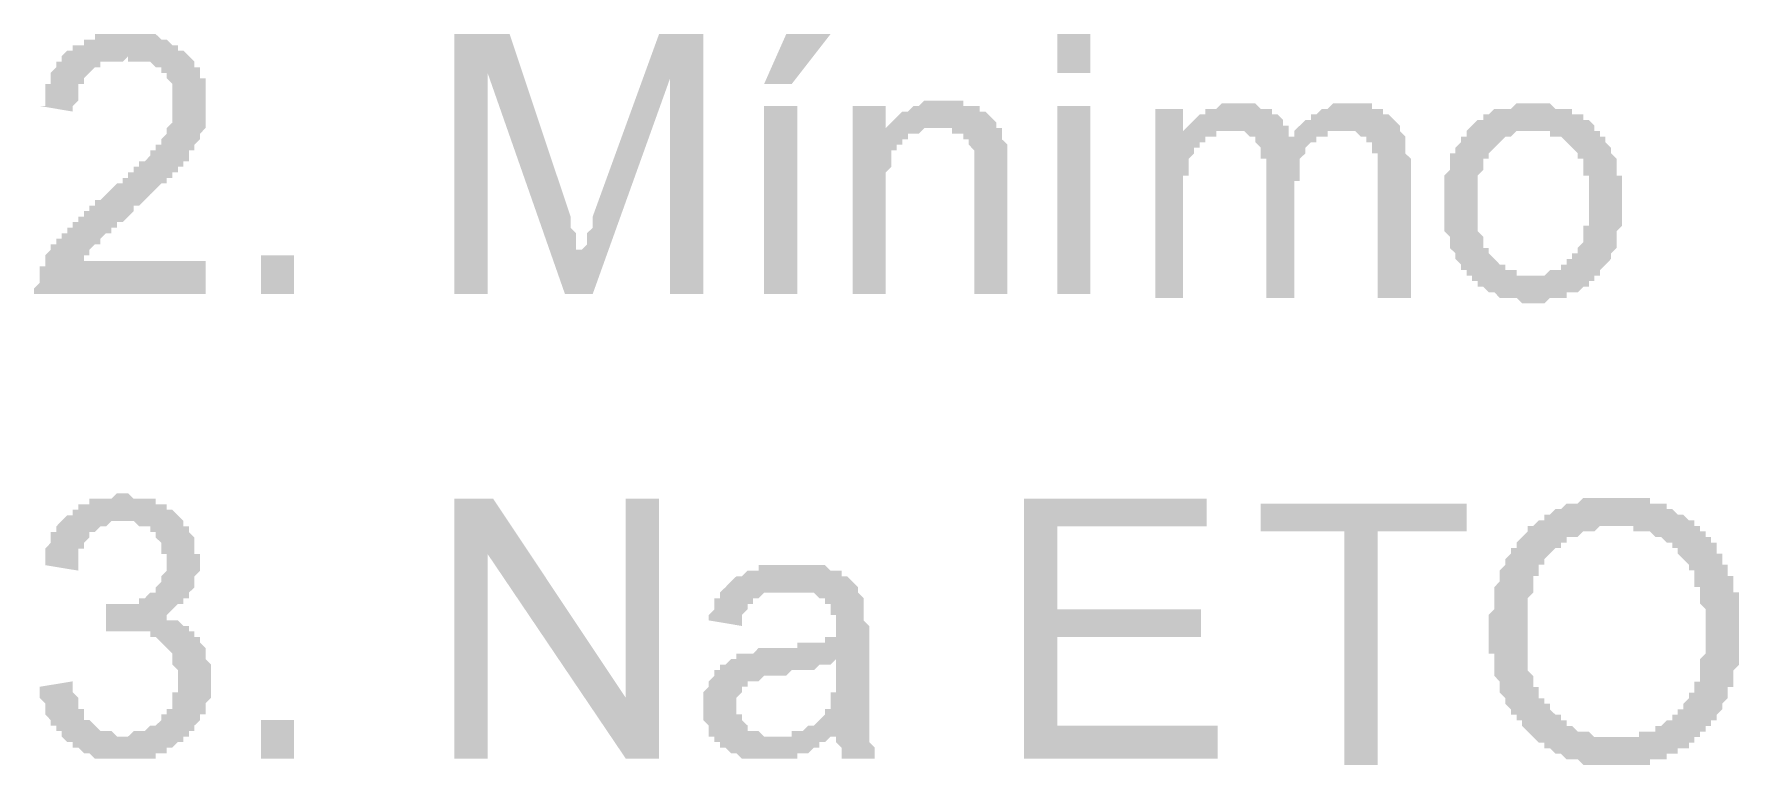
# Model space of a CAD drawing. Header units: millimetres. Extents: x 3949 to 6037, y -1956 to 1273.
# Drawn here: x 4806.66 to 4821.63, y -1666.15 to -1659.73 of the extents above; entities that cross this region are included whole.
import ezdxf

# ---------------------------------------------------------------- set-up
doc = ezdxf.new("R2010")
doc.units = ezdxf.units.MM
doc.layers.add('PADRÃO DE ENTRADA', color=7, linetype='Continuous', lineweight=0)

msp = doc.modelspace()

# ---------------------------------------------------------------- hatches: boundary and pattern name
at = {"layer": 'PADRÃO DE ENTRADA', "transparency": 33554559}
for points in [[(4808.165, -1661.724), (4808.165, -1662.016), (4806.659, -1662.016), (4806.659, -1661.967), (4806.659, -1661.967), (4806.708, -1661.918), (4806.708, -1661.87), (4806.708, -1661.87), (4806.708, -1661.821), (4806.708, -1661.821), (4806.708, -1661.773), (4806.757, -1661.773), (4806.757, -1661.724), (4806.757, -1661.724), (4806.757, -1661.676), (4806.805, -1661.627), (4806.805, -1661.627), (4806.805, -1661.578), (4806.854, -1661.578), (4806.854, -1661.53), (4806.902, -1661.53), (4806.902, -1661.53), (4806.902, -1661.481), (4806.951, -1661.481), (4806.951, -1661.433), (4806.951, -1661.433), (4806.999, -1661.433), (4806.999, -1661.384), (4807.048, -1661.384), (4807.048, -1661.336), (4807.097, -1661.336), (4807.097, -1661.287), (4807.145, -1661.287), (4807.145, -1661.238), (4807.194, -1661.238), (4807.194, -1661.19), (4807.242, -1661.19), (4807.242, -1661.19), (4807.291, -1661.141), (4807.339, -1661.093), (4807.339, -1661.093), (4807.388, -1661.044), (4807.437, -1661.044), (4807.437, -1660.996), (4807.485, -1660.996), (4807.485, -1660.947), (4807.534, -1660.947), (4807.534, -1660.898), (4807.582, -1660.898), (4807.582, -1660.85), (4807.631, -1660.85), (4807.631, -1660.85), (4807.679, -1660.801), (4807.679, -1660.801), (4807.679, -1660.753), (4807.728, -1660.753), (4807.728, -1660.753), (4807.728, -1660.704), (4807.777, -1660.704), (4807.777, -1660.704), (4807.777, -1660.656), (4807.825, -1660.607), (4807.825, -1660.607), (4807.825, -1660.558), (4807.874, -1660.51), (4807.874, -1660.51), (4807.874, -1660.461), (4807.874, -1660.461), (4807.874, -1660.413), (4807.874, -1660.413), (4807.874, -1660.364), (4807.874, -1660.364), (4807.874, -1660.316), (4807.874, -1660.267), (4807.874, -1660.267), (4807.874, -1660.218), (4807.874, -1660.17), (4807.874, -1660.17), (4807.825, -1660.121), (4807.825, -1660.121), (4807.825, -1660.073), (4807.777, -1660.073), (4807.777, -1660.073), (4807.777, -1660.024), (4807.728, -1660.024), (4807.728, -1660.024), (4807.679, -1659.976), (4807.631, -1659.976), (4807.631, -1659.976), (4807.582, -1659.976), (4807.582, -1659.976), (4807.534, -1659.976), (4807.485, -1659.976), (4807.485, -1659.927), (4807.437, -1659.976), (4807.388, -1659.976), (4807.388, -1659.976), (4807.339, -1659.976), (4807.291, -1659.976), (4807.291, -1659.976), (4807.242, -1659.976), (4807.242, -1660.024), (4807.194, -1660.024), (4807.194, -1660.024), (4807.145, -1660.073), (4807.145, -1660.073), (4807.145, -1660.073), (4807.097, -1660.121), (4807.097, -1660.121), (4807.097, -1660.17), (4807.048, -1660.17), (4807.048, -1660.218), (4807.048, -1660.267), (4807.048, -1660.267), (4807.048, -1660.316), (4806.999, -1660.364), (4806.999, -1660.364), (4806.999, -1660.413), (4806.708, -1660.364), (4806.757, -1660.364), (4806.757, -1660.316), (4806.757, -1660.267), (4806.757, -1660.218), (4806.757, -1660.218), (4806.757, -1660.17), (4806.805, -1660.17), (4806.805, -1660.121), (4806.805, -1660.073), (4806.805, -1660.073), (4806.854, -1660.024), (4806.854, -1660.024), (4806.854, -1659.976), (4806.902, -1659.976), (4806.902, -1659.927), (4806.902, -1659.927), (4806.951, -1659.878), (4806.951, -1659.878), (4806.999, -1659.878), (4806.999, -1659.83), (4806.999, -1659.83), (4807.048, -1659.83), (4807.097, -1659.83), (4807.097, -1659.781), (4807.145, -1659.781), (4807.145, -1659.781), (4807.194, -1659.781), (4807.194, -1659.733), (4807.242, -1659.733), (4807.291, -1659.733), (4807.291, -1659.733), (4807.339, -1659.733), (4807.388, -1659.733), (4807.388, -1659.733), (4807.437, -1659.733), (4807.485, -1659.733), (4807.485, -1659.733), (4807.534, -1659.733), (4807.582, -1659.733), (4807.631, -1659.733), (4807.631, -1659.733), (4807.679, -1659.733), (4807.728, -1659.733), (4807.728, -1659.733), (4807.777, -1659.781), (4807.777, -1659.781), (4807.825, -1659.781), (4807.825, -1659.781), (4807.874, -1659.83), (4807.874, -1659.83), (4807.922, -1659.83), (4807.922, -1659.878), (4807.971, -1659.878), (4807.971, -1659.878), (4807.971, -1659.878), (4808.019, -1659.927), (4808.019, -1659.927), (4808.068, -1659.976), (4808.068, -1659.976), (4808.068, -1660.024), (4808.117, -1660.024), (4808.117, -1660.073), (4808.117, -1660.121), (4808.165, -1660.121), (4808.165, -1660.17), (4808.165, -1660.17), (4808.165, -1660.218), (4808.165, -1660.267), (4808.165, -1660.267), (4808.165, -1660.316), (4808.165, -1660.364), (4808.165, -1660.364), (4808.165, -1660.364), (4808.165, -1660.413), (4808.165, -1660.461), (4808.165, -1660.461), (4808.165, -1660.51), (4808.165, -1660.558), (4808.165, -1660.558), (4808.117, -1660.607), (4808.117, -1660.607), (4808.117, -1660.656), (4808.117, -1660.656), (4808.068, -1660.704), (4808.068, -1660.704), (4808.068, -1660.753), (4808.019, -1660.753), (4808.019, -1660.801), (4808.019, -1660.85), (4807.971, -1660.85), (4807.971, -1660.898), (4807.922, -1660.898), (4807.922, -1660.898), (4807.922, -1660.947), (4807.874, -1660.947), (4807.874, -1660.947), (4807.874, -1660.996), (4807.825, -1660.996), (4807.825, -1661.044), (4807.777, -1661.044), (4807.777, -1661.044), (4807.728, -1661.093), (4807.728, -1661.093), (4807.679, -1661.141), (4807.679, -1661.141), (4807.631, -1661.19), (4807.631, -1661.19), (4807.582, -1661.238), (4807.534, -1661.238), (4807.534, -1661.287), (4807.534, -1661.287), (4807.485, -1661.336), (4807.437, -1661.384), (4807.388, -1661.384), (4807.388, -1661.433), (4807.339, -1661.433), (4807.339, -1661.481), (4807.291, -1661.481), (4807.291, -1661.481), (4807.242, -1661.53), (4807.242, -1661.53), (4807.242, -1661.578), (4807.194, -1661.578), (4807.194, -1661.578), (4807.194, -1661.578), (4807.145, -1661.627), (4807.145, -1661.627), (4807.145, -1661.676), (4807.097, -1661.676), (4807.097, -1661.724), (4807.048, -1661.724), (4807.048, -1661.724)], [(4810.351, -1662.016), (4810.351, -1659.733), (4810.836, -1659.733), (4811.371, -1661.336), (4811.371, -1661.384), (4811.371, -1661.433), (4811.371, -1661.433), (4811.419, -1661.481), (4811.419, -1661.53), (4811.419, -1661.53), (4811.419, -1661.578), (4811.419, -1661.627), (4811.468, -1661.627), (4811.468, -1661.676), (4811.468, -1661.676), (4811.468, -1661.676), (4811.468, -1661.676), (4811.468, -1661.627), (4811.468, -1661.627), (4811.516, -1661.578), (4811.516, -1661.578), (4811.516, -1661.53), (4811.516, -1661.481), (4811.516, -1661.481), (4811.565, -1661.433), (4811.565, -1661.384), (4811.565, -1661.336), (4811.565, -1661.336), (4811.565, -1661.336), (4812.148, -1659.733), (4812.536, -1659.733), (4812.536, -1662.016), (4812.245, -1662.016), (4812.245, -1660.121), (4811.565, -1662.016), (4811.322, -1662.016), (4810.642, -1660.073), (4810.642, -1662.016)], [(4813.848, -1662.016), (4813.848, -1660.364), (4814.139, -1660.364), (4814.139, -1660.607), (4814.139, -1660.558), (4814.139, -1660.558), (4814.188, -1660.51), (4814.188, -1660.51), (4814.236, -1660.461), (4814.236, -1660.461), (4814.285, -1660.413), (4814.285, -1660.413), (4814.334, -1660.413), (4814.334, -1660.413), (4814.382, -1660.364), (4814.382, -1660.364), (4814.431, -1660.364), (4814.431, -1660.364), (4814.479, -1660.316), (4814.528, -1660.316), (4814.528, -1660.316), (4814.576, -1660.316), (4814.625, -1660.316), (4814.625, -1660.316), (4814.625, -1660.316), (4814.674, -1660.316), (4814.722, -1660.316), (4814.771, -1660.316), (4814.771, -1660.316), (4814.819, -1660.316), (4814.819, -1660.364), (4814.868, -1660.364), (4814.916, -1660.364), (4814.916, -1660.364), (4814.965, -1660.364), (4814.965, -1660.413), (4815.014, -1660.413), (4815.062, -1660.461), (4815.062, -1660.461), (4815.062, -1660.461), (4815.111, -1660.51), (4815.111, -1660.51), (4815.111, -1660.558), (4815.159, -1660.558), (4815.159, -1660.607), (4815.159, -1660.607), (4815.159, -1660.656), (4815.208, -1660.704), (4815.208, -1660.704), (4815.208, -1660.704), (4815.208, -1660.753), (4815.208, -1660.753), (4815.208, -1660.801), (4815.208, -1660.801), (4815.208, -1660.85), (4815.208, -1660.898), (4815.208, -1660.947), (4815.208, -1660.947), (4815.208, -1660.996), (4815.208, -1662.016), (4814.916, -1662.016), (4814.916, -1660.996), (4814.916, -1660.947), (4814.916, -1660.947), (4814.916, -1660.898), (4814.916, -1660.85), (4814.916, -1660.85), (4814.916, -1660.801), (4814.916, -1660.753), (4814.916, -1660.753), (4814.916, -1660.753), (4814.868, -1660.704), (4814.868, -1660.704), (4814.868, -1660.656), (4814.819, -1660.656), (4814.819, -1660.607), (4814.771, -1660.607), (4814.771, -1660.607), (4814.722, -1660.607), (4814.722, -1660.558), (4814.674, -1660.558), (4814.625, -1660.558), (4814.625, -1660.558), (4814.576, -1660.558), (4814.576, -1660.558), (4814.528, -1660.558), (4814.479, -1660.558), (4814.479, -1660.558), (4814.431, -1660.607), (4814.382, -1660.607), (4814.382, -1660.607), (4814.334, -1660.607), (4814.334, -1660.656), (4814.285, -1660.656), (4814.285, -1660.656), (4814.285, -1660.704), (4814.236, -1660.704), (4814.236, -1660.753), (4814.236, -1660.753), (4814.188, -1660.753), (4814.188, -1660.801), (4814.188, -1660.85), (4814.188, -1660.85), (4814.188, -1660.898), (4814.188, -1660.898), (4814.139, -1660.947), (4814.139, -1660.996), (4814.139, -1661.044), (4814.139, -1661.044), (4814.139, -1661.093), (4814.139, -1662.016)], [(4816.506, -1662.049), (4816.506, -1660.389), (4816.75, -1660.389), (4816.75, -1660.633), (4816.75, -1660.584), (4816.75, -1660.584), (4816.798, -1660.536), (4816.798, -1660.536), (4816.847, -1660.487), (4816.847, -1660.487), (4816.896, -1660.438), (4816.896, -1660.438), (4816.945, -1660.438), (4816.945, -1660.438), (4816.945, -1660.389), (4816.994, -1660.389), (4817.043, -1660.389), (4817.043, -1660.389), (4817.091, -1660.34), (4817.091, -1660.34), (4817.14, -1660.34), (4817.189, -1660.34), (4817.189, -1660.34), (4817.238, -1660.34), (4817.287, -1660.34), (4817.287, -1660.34), (4817.336, -1660.34), (4817.384, -1660.34), (4817.384, -1660.34), (4817.433, -1660.389), (4817.482, -1660.389), (4817.482, -1660.389), (4817.531, -1660.389), (4817.531, -1660.438), (4817.531, -1660.438), (4817.58, -1660.438), (4817.58, -1660.438), (4817.628, -1660.487), (4817.628, -1660.487), (4817.628, -1660.536), (4817.677, -1660.536), (4817.677, -1660.584), (4817.677, -1660.633), (4817.726, -1660.633), (4817.726, -1660.584), (4817.726, -1660.584), (4817.775, -1660.536), (4817.775, -1660.536), (4817.824, -1660.487), (4817.824, -1660.487), (4817.873, -1660.487), (4817.873, -1660.438), (4817.921, -1660.438), (4817.921, -1660.438), (4817.97, -1660.389), (4817.97, -1660.389), (4818.019, -1660.389), (4818.019, -1660.389), (4818.068, -1660.34), (4818.117, -1660.34), (4818.117, -1660.34), (4818.165, -1660.34), (4818.165, -1660.34), (4818.214, -1660.34), (4818.263, -1660.34), (4818.312, -1660.34), (4818.312, -1660.34), (4818.361, -1660.34), (4818.41, -1660.34), (4818.41, -1660.389), (4818.458, -1660.389), (4818.458, -1660.389), (4818.507, -1660.389), (4818.507, -1660.438), (4818.556, -1660.438), (4818.556, -1660.438), (4818.605, -1660.487), (4818.605, -1660.487), (4818.605, -1660.487), (4818.654, -1660.536), (4818.654, -1660.536), (4818.654, -1660.584), (4818.654, -1660.584), (4818.702, -1660.633), (4818.702, -1660.633), (4818.702, -1660.682), (4818.702, -1660.731), (4818.702, -1660.731), (4818.702, -1660.78), (4818.751, -1660.828), (4818.751, -1660.828), (4818.751, -1660.877), (4818.751, -1660.926), (4818.751, -1662.049), (4818.458, -1662.049), (4818.458, -1660.975), (4818.458, -1660.975), (4818.458, -1660.926), (4818.458, -1660.877), (4818.458, -1660.828), (4818.458, -1660.828), (4818.458, -1660.78), (4818.41, -1660.78), (4818.41, -1660.731), (4818.41, -1660.731), (4818.41, -1660.682), (4818.361, -1660.682), (4818.361, -1660.633), (4818.312, -1660.633), (4818.312, -1660.633), (4818.312, -1660.633), (4818.263, -1660.584), (4818.263, -1660.584), (4818.214, -1660.584), (4818.165, -1660.584), (4818.165, -1660.584), (4818.117, -1660.584), (4818.068, -1660.584), (4818.068, -1660.584), (4818.019, -1660.584), (4818.019, -1660.633), (4817.97, -1660.633), (4817.921, -1660.633), (4817.921, -1660.682), (4817.873, -1660.682), (4817.873, -1660.682), (4817.873, -1660.682), (4817.824, -1660.731), (4817.824, -1660.731), (4817.824, -1660.78), (4817.824, -1660.78), (4817.775, -1660.828), (4817.775, -1660.828), (4817.775, -1660.877), (4817.775, -1660.926), (4817.775, -1660.926), (4817.775, -1660.975), (4817.775, -1661.024), (4817.726, -1661.024), (4817.726, -1661.073), (4817.726, -1662.049), (4817.482, -1662.049), (4817.482, -1660.975), (4817.482, -1660.926), (4817.482, -1660.877), (4817.482, -1660.828), (4817.433, -1660.828), (4817.433, -1660.78), (4817.433, -1660.78), (4817.433, -1660.731), (4817.433, -1660.731), (4817.384, -1660.682), (4817.384, -1660.682), (4817.384, -1660.682), (4817.384, -1660.633), (4817.336, -1660.633), (4817.336, -1660.633), (4817.287, -1660.584), (4817.238, -1660.584), (4817.238, -1660.584), (4817.189, -1660.584), (4817.189, -1660.584), (4817.14, -1660.584), (4817.091, -1660.584), (4817.091, -1660.584), (4817.043, -1660.584), (4817.043, -1660.633), (4816.994, -1660.633), (4816.945, -1660.633), (4816.945, -1660.633), (4816.945, -1660.682), (4816.896, -1660.682), (4816.896, -1660.731), (4816.847, -1660.731), (4816.847, -1660.78), (4816.847, -1660.78), (4816.798, -1660.828), (4816.798, -1660.828), (4816.798, -1660.877), (4816.798, -1660.877), (4816.798, -1660.926), (4816.798, -1660.926), (4816.798, -1660.975), (4816.75, -1660.975), (4816.75, -1661.024), (4816.75, -1661.073), (4816.75, -1661.121), (4816.75, -1661.121), (4816.75, -1661.17), (4816.75, -1661.17), (4816.75, -1662.049)], [(4806.708, -1665.464), (4806.999, -1665.416), (4806.999, -1665.464), (4806.999, -1665.513), (4807.048, -1665.561), (4807.048, -1665.561), (4807.048, -1665.61), (4807.048, -1665.658), (4807.097, -1665.658), (4807.097, -1665.707), (4807.097, -1665.707), (4807.097, -1665.756), (4807.145, -1665.756), (4807.145, -1665.756), (4807.145, -1665.756), (4807.194, -1665.804), (4807.194, -1665.804), (4807.242, -1665.853), (4807.242, -1665.853), (4807.291, -1665.853), (4807.339, -1665.853), (4807.339, -1665.853), (4807.388, -1665.901), (4807.437, -1665.901), (4807.437, -1665.901), (4807.485, -1665.901), (4807.485, -1665.901), (4807.534, -1665.853), (4807.582, -1665.853), (4807.582, -1665.853), (4807.631, -1665.853), (4807.631, -1665.853), (4807.679, -1665.804), (4807.728, -1665.804), (4807.728, -1665.804), (4807.777, -1665.756), (4807.777, -1665.756), (4807.777, -1665.707), (4807.825, -1665.707), (4807.825, -1665.658), (4807.874, -1665.658), (4807.874, -1665.61), (4807.874, -1665.61), (4807.874, -1665.561), (4807.874, -1665.513), (4807.922, -1665.513), (4807.922, -1665.464), (4807.922, -1665.464), (4807.922, -1665.416), (4807.922, -1665.416), (4807.922, -1665.367), (4807.922, -1665.318), (4807.922, -1665.318), (4807.874, -1665.27), (4807.874, -1665.27), (4807.874, -1665.221), (4807.874, -1665.173), (4807.874, -1665.173), (4807.825, -1665.124), (4807.825, -1665.124), (4807.777, -1665.076), (4807.777, -1665.076), (4807.777, -1665.076), (4807.728, -1665.027), (4807.728, -1665.027), (4807.679, -1665.027), (4807.679, -1664.978), (4807.631, -1664.978), (4807.582, -1664.978), (4807.582, -1664.978), (4807.534, -1664.978), (4807.534, -1664.978), (4807.485, -1664.978), (4807.485, -1664.978), (4807.437, -1664.978), (4807.388, -1664.978), (4807.388, -1664.978), (4807.339, -1664.978), (4807.339, -1664.978), (4807.291, -1664.978), (4807.291, -1664.978), (4807.291, -1664.736), (4807.339, -1664.736), (4807.339, -1664.736), (4807.388, -1664.736), (4807.388, -1664.736), (4807.437, -1664.736), (4807.485, -1664.736), (4807.485, -1664.736), (4807.534, -1664.736), (4807.582, -1664.736), (4807.582, -1664.687), (4807.631, -1664.687), (4807.631, -1664.687), (4807.679, -1664.638), (4807.679, -1664.638), (4807.728, -1664.638), (4807.728, -1664.59), (4807.728, -1664.59), (4807.777, -1664.541), (4807.777, -1664.541), (4807.777, -1664.493), (4807.777, -1664.493), (4807.825, -1664.444), (4807.825, -1664.396), (4807.825, -1664.347), (4807.825, -1664.347), (4807.825, -1664.298), (4807.777, -1664.298), (4807.777, -1664.25), (4807.777, -1664.201), (4807.777, -1664.201), (4807.728, -1664.153), (4807.728, -1664.153), (4807.728, -1664.104), (4807.728, -1664.104), (4807.679, -1664.104), (4807.679, -1664.056), (4807.631, -1664.056), (4807.631, -1664.056), (4807.582, -1664.056), (4807.534, -1664.007), (4807.534, -1664.007), (4807.485, -1664.007), (4807.437, -1664.007), (4807.437, -1664.007), (4807.388, -1664.007), (4807.388, -1664.007), (4807.339, -1664.007), (4807.291, -1664.056), (4807.291, -1664.056), (4807.242, -1664.056), (4807.242, -1664.056), (4807.194, -1664.104), (4807.194, -1664.104), (4807.145, -1664.104), (4807.145, -1664.153), (4807.145, -1664.153), (4807.097, -1664.201), (4807.097, -1664.201), (4807.097, -1664.25), (4807.048, -1664.25), (4807.048, -1664.298), (4807.048, -1664.298), (4807.048, -1664.347), (4807.048, -1664.396), (4807.048, -1664.444), (4806.757, -1664.396), (4806.757, -1664.347), (4806.757, -1664.298), (4806.757, -1664.298), (4806.757, -1664.25), (4806.805, -1664.201), (4806.805, -1664.201), (4806.805, -1664.153), (4806.805, -1664.104), (4806.854, -1664.104), (4806.854, -1664.056), (4806.854, -1664.056), (4806.902, -1664.007), (4806.902, -1664.007), (4806.951, -1663.958), (4806.951, -1663.958), (4806.951, -1663.958), (4806.999, -1663.958), (4806.999, -1663.91), (4807.048, -1663.91), (4807.048, -1663.861), (4807.097, -1663.861), (4807.097, -1663.861), (4807.145, -1663.861), (4807.145, -1663.813), (4807.194, -1663.813), (4807.194, -1663.813), (4807.242, -1663.813), (4807.291, -1663.813), (4807.291, -1663.813), (4807.339, -1663.813), (4807.388, -1663.764), (4807.388, -1663.764), (4807.437, -1663.764), (4807.485, -1663.764), (4807.485, -1663.764), (4807.534, -1663.813), (4807.582, -1663.813), (4807.582, -1663.813), (4807.631, -1663.813), (4807.631, -1663.813), (4807.679, -1663.813), (4807.728, -1663.813), (4807.728, -1663.861), (4807.777, -1663.861), (4807.777, -1663.861), (4807.825, -1663.861), (4807.825, -1663.91), (4807.874, -1663.91), (4807.874, -1663.91), (4807.922, -1663.958), (4807.922, -1663.958), (4807.971, -1664.007), (4807.971, -1664.007), (4807.971, -1664.056), (4808.019, -1664.056), (4808.019, -1664.104), (4808.019, -1664.104), (4808.068, -1664.153), (4808.068, -1664.153), (4808.068, -1664.201), (4808.068, -1664.25), (4808.068, -1664.25), (4808.068, -1664.298), (4808.117, -1664.298), (4808.117, -1664.347), (4808.117, -1664.396), (4808.117, -1664.396), (4808.117, -1664.444), (4808.068, -1664.493), (4808.068, -1664.493), (4808.068, -1664.541), (4808.068, -1664.541), (4808.068, -1664.59), (4808.019, -1664.638), (4808.019, -1664.638), (4808.019, -1664.638), (4808.019, -1664.687), (4807.971, -1664.687), (4807.971, -1664.736), (4807.922, -1664.736), (4807.922, -1664.736), (4807.874, -1664.784), (4807.874, -1664.784), (4807.825, -1664.833), (4807.825, -1664.833), (4807.777, -1664.833), (4807.825, -1664.833), (4807.825, -1664.881), (4807.874, -1664.881), (4807.922, -1664.881), (4807.922, -1664.881), (4807.971, -1664.93), (4807.971, -1664.93), (4808.019, -1664.93), (4808.019, -1664.978), (4808.068, -1664.978), (4808.068, -1665.027), (4808.117, -1665.027), (4808.117, -1665.027), (4808.117, -1665.076), (4808.117, -1665.076), (4808.165, -1665.124), (4808.165, -1665.124), (4808.165, -1665.173), (4808.165, -1665.173), (4808.165, -1665.221), (4808.214, -1665.27), (4808.214, -1665.27), (4808.214, -1665.318), (4808.214, -1665.367), (4808.214, -1665.367), (4808.214, -1665.416), (4808.214, -1665.416), (4808.214, -1665.464), (4808.214, -1665.513), (4808.214, -1665.513), (4808.214, -1665.561), (4808.165, -1665.61), (4808.165, -1665.61), (4808.165, -1665.658), (4808.165, -1665.658), (4808.165, -1665.707), (4808.117, -1665.707), (4808.117, -1665.756), (4808.117, -1665.756), (4808.068, -1665.804), (4808.068, -1665.853), (4808.019, -1665.853), (4808.019, -1665.853), (4808.019, -1665.901), (4807.971, -1665.901), (4807.971, -1665.95), (4807.922, -1665.95), (4807.922, -1665.95), (4807.874, -1665.998), (4807.874, -1665.998), (4807.825, -1665.998), (4807.825, -1666.047), (4807.777, -1666.047), (4807.777, -1666.047), (4807.728, -1666.047), (4807.728, -1666.095), (4807.679, -1666.095), (4807.631, -1666.095), (4807.631, -1666.095), (4807.582, -1666.095), (4807.534, -1666.095), (4807.534, -1666.095), (4807.485, -1666.095), (4807.437, -1666.095), (4807.437, -1666.095), (4807.388, -1666.095), (4807.388, -1666.095), (4807.339, -1666.095), (4807.291, -1666.095), (4807.291, -1666.095), (4807.242, -1666.095), (4807.194, -1666.095), (4807.194, -1666.095), (4807.145, -1666.047), (4807.145, -1666.047), (4807.097, -1666.047), (4807.097, -1666.047), (4807.048, -1665.998), (4807.048, -1665.998), (4806.999, -1665.998), (4806.999, -1665.95), (4806.951, -1665.95), (4806.951, -1665.95), (4806.902, -1665.901), (4806.902, -1665.901), (4806.902, -1665.853), (4806.854, -1665.853), (4806.854, -1665.804), (4806.805, -1665.804), (4806.805, -1665.756), (4806.805, -1665.756), (4806.757, -1665.707), (4806.757, -1665.707), (4806.757, -1665.658), (4806.757, -1665.61), (4806.757, -1665.61), (4806.708, -1665.561), (4806.708, -1665.513), (4806.708, -1665.513), (4806.708, -1665.464)], [(4810.351, -1666.095), (4810.351, -1663.813), (4810.691, -1663.813), (4811.856, -1665.561), (4811.856, -1663.813), (4812.148, -1663.813), (4812.148, -1666.095), (4811.856, -1666.095), (4810.642, -1664.298), (4810.642, -1666.095)], [(4815.354, -1666.095), (4815.354, -1663.813), (4816.956, -1663.813), (4816.956, -1664.056), (4815.645, -1664.056), (4815.645, -1664.784), (4816.908, -1664.784), (4816.908, -1665.027), (4815.645, -1665.027), (4815.645, -1665.804), (4817.054, -1665.804), (4817.054, -1666.095)], [(4818.165, -1666.15), (4818.165, -1664.099), (4817.433, -1664.099), (4817.433, -1663.855), (4819.24, -1663.855), (4819.24, -1664.099), (4818.458, -1664.099), (4818.458, -1666.15)]]:
    msp.add_hatch(color=7, dxfattribs=at).paths.add_polyline_path(points)
h = msp.add_hatch(color=7, dxfattribs=at)
h.paths.add_polyline_path([(4819.044, -1661.219), (4819.044, -1661.17), (4819.044, -1661.121), (4819.044, -1661.121), (4819.044, -1661.073), (4819.044, -1661.024), (4819.044, -1660.975), (4819.044, -1660.975), (4819.093, -1660.926), (4819.093, -1660.926), (4819.093, -1660.877), (4819.093, -1660.828), (4819.093, -1660.828), (4819.093, -1660.78), (4819.142, -1660.78), (4819.142, -1660.731), (4819.142, -1660.731), (4819.191, -1660.682), (4819.191, -1660.682), (4819.191, -1660.633), (4819.24, -1660.633), (4819.24, -1660.584), (4819.24, -1660.584), (4819.288, -1660.536), (4819.288, -1660.536), (4819.288, -1660.536), (4819.337, -1660.487), (4819.337, -1660.487), (4819.386, -1660.487), (4819.386, -1660.438), (4819.435, -1660.438), (4819.435, -1660.438), (4819.484, -1660.389), (4819.532, -1660.389), (4819.532, -1660.389), (4819.581, -1660.389), (4819.581, -1660.389), (4819.63, -1660.389), (4819.679, -1660.34), (4819.679, -1660.34), (4819.728, -1660.34), (4819.777, -1660.34), (4819.777, -1660.34), (4819.825, -1660.34), (4819.825, -1660.34), (4819.874, -1660.34), (4819.874, -1660.34), (4819.923, -1660.34), (4819.972, -1660.34), (4819.972, -1660.34), (4820.021, -1660.389), (4820.069, -1660.389), (4820.069, -1660.389), (4820.118, -1660.389), (4820.118, -1660.389), (4820.167, -1660.389), (4820.167, -1660.438), (4820.216, -1660.438), (4820.265, -1660.438), (4820.265, -1660.487), (4820.314, -1660.487), (4820.314, -1660.487), (4820.362, -1660.536), (4820.362, -1660.536), (4820.362, -1660.584), (4820.411, -1660.584), (4820.411, -1660.633), (4820.46, -1660.633), (4820.46, -1660.633), (4820.46, -1660.682), (4820.509, -1660.731), (4820.509, -1660.731), (4820.509, -1660.78), (4820.509, -1660.78), (4820.558, -1660.828), (4820.558, -1660.828), (4820.558, -1660.877), (4820.558, -1660.877), (4820.558, -1660.926), (4820.558, -1660.975), (4820.606, -1660.975), (4820.606, -1661.024), (4820.606, -1661.073), (4820.606, -1661.121), (4820.606, -1661.121), (4820.606, -1661.17), (4820.606, -1661.17), (4820.606, -1661.219), (4820.606, -1661.268), (4820.606, -1661.317), (4820.606, -1661.317), (4820.606, -1661.365), (4820.606, -1661.414), (4820.558, -1661.463), (4820.558, -1661.463), (4820.558, -1661.512), (4820.558, -1661.512), (4820.558, -1661.561), (4820.558, -1661.61), (4820.558, -1661.61), (4820.509, -1661.658), (4820.509, -1661.658), (4820.509, -1661.707), (4820.509, -1661.707), (4820.509, -1661.707), (4820.46, -1661.756), (4820.46, -1661.756), (4820.411, -1661.805), (4820.411, -1661.805), (4820.411, -1661.854), (4820.362, -1661.854), (4820.362, -1661.902), (4820.314, -1661.902), (4820.314, -1661.951), (4820.265, -1661.951), (4820.265, -1661.951), (4820.216, -1662), (4820.216, -1662), (4820.167, -1662), (4820.118, -1662), (4820.118, -1662.049), (4820.069, -1662.049), (4820.069, -1662.049), (4820.021, -1662.049), (4819.972, -1662.049), (4819.972, -1662.049), (4819.923, -1662.098), (4819.874, -1662.098), (4819.874, -1662.098), (4819.825, -1662.098), (4819.825, -1662.098), (4819.777, -1662.098), (4819.777, -1662.098), (4819.728, -1662.098), (4819.679, -1662.049), (4819.679, -1662.049), (4819.63, -1662.049), (4819.581, -1662.049), (4819.581, -1662.049), (4819.532, -1662.049), (4819.484, -1662), (4819.484, -1662), (4819.435, -1662), (4819.435, -1662), (4819.386, -1661.951), (4819.386, -1661.951), (4819.337, -1661.951), (4819.337, -1661.902), (4819.288, -1661.902), (4819.288, -1661.854), (4819.24, -1661.854), (4819.24, -1661.854), (4819.24, -1661.805), (4819.191, -1661.805), (4819.191, -1661.756), (4819.191, -1661.756), (4819.142, -1661.707), (4819.142, -1661.707), (4819.142, -1661.658), (4819.142, -1661.658), (4819.093, -1661.61), (4819.093, -1661.61), (4819.093, -1661.561), (4819.093, -1661.512), (4819.093, -1661.512), (4819.044, -1661.463), (4819.044, -1661.414), (4819.044, -1661.414), (4819.044, -1661.365), (4819.044, -1661.317), (4819.044, -1661.317), (4819.044, -1661.268), (4819.044, -1661.219), (4819.044, -1661.219)], flags=0)
h.paths.add_polyline_path([(4819.337, -1661.219), (4819.337, -1661.268), (4819.337, -1661.268), (4819.337, -1661.317), (4819.337, -1661.365), (4819.337, -1661.414), (4819.337, -1661.414), (4819.337, -1661.463), (4819.386, -1661.512), (4819.386, -1661.512), (4819.386, -1661.561), (4819.386, -1661.561), (4819.386, -1661.61), (4819.435, -1661.61), (4819.435, -1661.658), (4819.435, -1661.658), (4819.484, -1661.707), (4819.484, -1661.707), (4819.484, -1661.707), (4819.532, -1661.756), (4819.532, -1661.756), (4819.581, -1661.756), (4819.581, -1661.805), (4819.63, -1661.805), (4819.63, -1661.805), (4819.679, -1661.805), (4819.679, -1661.854), (4819.728, -1661.854), (4819.777, -1661.854), (4819.777, -1661.854), (4819.825, -1661.854), (4819.874, -1661.854), (4819.874, -1661.854), (4819.923, -1661.854), (4819.923, -1661.854), (4819.972, -1661.805), (4820.021, -1661.805), (4820.021, -1661.805), (4820.069, -1661.805), (4820.069, -1661.756), (4820.118, -1661.756), (4820.118, -1661.707), (4820.167, -1661.707), (4820.167, -1661.707), (4820.167, -1661.658), (4820.216, -1661.658), (4820.216, -1661.61), (4820.216, -1661.61), (4820.265, -1661.561), (4820.265, -1661.561), (4820.265, -1661.512), (4820.265, -1661.512), (4820.265, -1661.463), (4820.265, -1661.414), (4820.314, -1661.414), (4820.314, -1661.365), (4820.314, -1661.317), (4820.314, -1661.317), (4820.314, -1661.268), (4820.314, -1661.219), (4820.314, -1661.219), (4820.314, -1661.17), (4820.314, -1661.121), (4820.314, -1661.073), (4820.314, -1661.073), (4820.314, -1661.024), (4820.314, -1660.975), (4820.265, -1660.975), (4820.265, -1660.926), (4820.265, -1660.877), (4820.265, -1660.877), (4820.265, -1660.828), (4820.216, -1660.828), (4820.216, -1660.78), (4820.216, -1660.78), (4820.167, -1660.731), (4820.167, -1660.731), (4820.167, -1660.731), (4820.118, -1660.682), (4820.118, -1660.682), (4820.069, -1660.633), (4820.069, -1660.633), (4820.021, -1660.633), (4819.972, -1660.633), (4819.972, -1660.584), (4819.923, -1660.584), (4819.923, -1660.584), (4819.874, -1660.584), (4819.825, -1660.584), (4819.825, -1660.584), (4819.777, -1660.584), (4819.777, -1660.584), (4819.728, -1660.584), (4819.679, -1660.584), (4819.679, -1660.584), (4819.63, -1660.633), (4819.63, -1660.633), (4819.581, -1660.633), (4819.581, -1660.633), (4819.532, -1660.682), (4819.532, -1660.682), (4819.484, -1660.731), (4819.484, -1660.731), (4819.435, -1660.78), (4819.435, -1660.78), (4819.435, -1660.78), (4819.435, -1660.828), (4819.386, -1660.828), (4819.386, -1660.877), (4819.386, -1660.926), (4819.386, -1660.926), (4819.337, -1660.975), (4819.337, -1660.975), (4819.337, -1661.024), (4819.337, -1661.073), (4819.337, -1661.073), (4819.337, -1661.121), (4819.337, -1661.17), (4819.337, -1661.219), (4819.337, -1661.219)], flags=0)
h = msp.add_hatch(color=7, dxfattribs=at)
h.paths.add_polyline_path([(4819.435, -1665.027), (4819.435, -1664.978), (4819.435, -1664.929), (4819.435, -1664.881), (4819.435, -1664.881), (4819.435, -1664.832), (4819.484, -1664.783), (4819.484, -1664.783), (4819.484, -1664.734), (4819.484, -1664.685), (4819.484, -1664.685), (4819.484, -1664.636), (4819.484, -1664.588), (4819.484, -1664.588), (4819.532, -1664.539), (4819.532, -1664.539), (4819.532, -1664.49), (4819.532, -1664.441), (4819.532, -1664.441), (4819.581, -1664.392), (4819.581, -1664.392), (4819.581, -1664.344), (4819.581, -1664.344), (4819.63, -1664.295), (4819.63, -1664.295), (4819.63, -1664.246), (4819.679, -1664.246), (4819.679, -1664.197), (4819.679, -1664.197), (4819.728, -1664.148), (4819.728, -1664.148), (4819.777, -1664.099), (4819.777, -1664.099), (4819.777, -1664.051), (4819.825, -1664.051), (4819.825, -1664.051), (4819.874, -1664.002), (4819.874, -1664.002), (4819.923, -1664.002), (4819.923, -1663.953), (4819.972, -1663.953), (4819.972, -1663.953), (4820.021, -1663.904), (4820.069, -1663.904), (4820.069, -1663.904), (4820.118, -1663.855), (4820.118, -1663.855), (4820.167, -1663.855), (4820.167, -1663.855), (4820.216, -1663.855), (4820.265, -1663.806), (4820.265, -1663.806), (4820.314, -1663.806), (4820.362, -1663.806), (4820.362, -1663.806), (4820.411, -1663.806), (4820.46, -1663.806), (4820.46, -1663.806), (4820.509, -1663.806), (4820.558, -1663.806), (4820.558, -1663.806), (4820.558, -1663.806), (4820.606, -1663.806), (4820.655, -1663.806), (4820.655, -1663.806), (4820.704, -1663.806), (4820.753, -1663.806), (4820.753, -1663.806), (4820.802, -1663.806), (4820.851, -1663.806), (4820.851, -1663.855), (4820.899, -1663.855), (4820.948, -1663.855), (4820.948, -1663.855), (4820.997, -1663.855), (4820.997, -1663.904), (4821.046, -1663.904), (4821.046, -1663.904), (4821.095, -1663.953), (4821.095, -1663.953), (4821.144, -1663.953), (4821.192, -1664.002), (4821.192, -1664.002), (4821.241, -1664.002), (4821.241, -1664.051), (4821.29, -1664.051), (4821.29, -1664.099), (4821.339, -1664.099), (4821.339, -1664.148), (4821.339, -1664.148), (4821.388, -1664.148), (4821.388, -1664.197), (4821.436, -1664.197), (4821.436, -1664.246), (4821.436, -1664.295), (4821.485, -1664.295), (4821.485, -1664.344), (4821.485, -1664.344), (4821.485, -1664.392), (4821.534, -1664.392), (4821.534, -1664.441), (4821.534, -1664.441), (4821.534, -1664.49), (4821.583, -1664.49), (4821.583, -1664.539), (4821.583, -1664.588), (4821.583, -1664.588), (4821.583, -1664.636), (4821.632, -1664.636), (4821.632, -1664.685), (4821.632, -1664.734), (4821.632, -1664.734), (4821.632, -1664.783), (4821.632, -1664.832), (4821.632, -1664.832), (4821.632, -1664.881), (4821.632, -1664.929), (4821.632, -1664.929), (4821.632, -1664.978), (4821.632, -1665.027), (4821.632, -1665.076), (4821.632, -1665.076), (4821.632, -1665.125), (4821.632, -1665.173), (4821.632, -1665.173), (4821.632, -1665.222), (4821.632, -1665.271), (4821.632, -1665.271), (4821.583, -1665.32), (4821.583, -1665.32), (4821.583, -1665.369), (4821.583, -1665.418), (4821.583, -1665.418), (4821.583, -1665.466), (4821.534, -1665.466), (4821.534, -1665.515), (4821.534, -1665.564), (4821.534, -1665.564), (4821.485, -1665.613), (4821.485, -1665.613), (4821.485, -1665.662), (4821.485, -1665.662), (4821.436, -1665.71), (4821.436, -1665.71), (4821.436, -1665.759), (4821.388, -1665.759), (4821.388, -1665.808), (4821.339, -1665.808), (4821.339, -1665.857), (4821.29, -1665.857), (4821.29, -1665.906), (4821.29, -1665.906), (4821.241, -1665.906), (4821.241, -1665.955), (4821.192, -1665.955), (4821.192, -1666.003), (4821.144, -1666.003), (4821.095, -1666.003), (4821.095, -1666.003), (4821.095, -1666.052), (4821.046, -1666.052), (4820.997, -1666.052), (4820.997, -1666.101), (4820.948, -1666.101), (4820.948, -1666.101), (4820.899, -1666.101), (4820.851, -1666.101), (4820.851, -1666.15), (4820.802, -1666.15), (4820.753, -1666.15), (4820.753, -1666.15), (4820.704, -1666.15), (4820.704, -1666.15), (4820.655, -1666.15), (4820.606, -1666.15), (4820.606, -1666.15), (4820.558, -1666.15), (4820.558, -1666.15), (4820.509, -1666.15), (4820.46, -1666.15), (4820.46, -1666.15), (4820.411, -1666.15), (4820.362, -1666.15), (4820.362, -1666.15), (4820.314, -1666.15), (4820.265, -1666.15), (4820.265, -1666.15), (4820.216, -1666.101), (4820.216, -1666.101), (4820.167, -1666.101), (4820.118, -1666.101), (4820.118, -1666.101), (4820.069, -1666.052), (4820.069, -1666.052), (4820.021, -1666.052), (4820.021, -1666.052), (4819.972, -1666.003), (4819.972, -1666.003), (4819.923, -1666.003), (4819.923, -1665.955), (4819.874, -1665.955), (4819.874, -1665.955), (4819.825, -1665.906), (4819.825, -1665.906), (4819.777, -1665.857), (4819.777, -1665.857), (4819.728, -1665.808), (4819.728, -1665.808), (4819.728, -1665.759), (4819.679, -1665.759), (4819.679, -1665.71), (4819.63, -1665.71), (4819.63, -1665.662), (4819.63, -1665.662), (4819.581, -1665.613), (4819.581, -1665.613), (4819.581, -1665.564), (4819.581, -1665.564), (4819.532, -1665.515), (4819.532, -1665.515), (4819.532, -1665.466), (4819.532, -1665.418), (4819.532, -1665.418), (4819.484, -1665.369), (4819.484, -1665.369), (4819.484, -1665.32), (4819.484, -1665.271), (4819.484, -1665.271), (4819.484, -1665.222), (4819.484, -1665.173), (4819.435, -1665.173), (4819.435, -1665.125), (4819.435, -1665.076), (4819.435, -1665.076), (4819.435, -1665.027), (4819.435, -1665.027)], flags=0)
h.paths.add_polyline_path([(4819.777, -1665.027), (4819.777, -1665.076), (4819.777, -1665.076), (4819.777, -1665.125), (4819.777, -1665.173), (4819.777, -1665.173), (4819.777, -1665.222), (4819.777, -1665.271), (4819.777, -1665.271), (4819.777, -1665.32), (4819.825, -1665.369), (4819.825, -1665.369), (4819.825, -1665.418), (4819.825, -1665.418), (4819.825, -1665.466), (4819.874, -1665.466), (4819.874, -1665.515), (4819.874, -1665.564), (4819.923, -1665.564), (4819.923, -1665.613), (4819.923, -1665.613), (4819.972, -1665.613), (4819.972, -1665.662), (4819.972, -1665.662), (4820.021, -1665.71), (4820.021, -1665.71), (4820.069, -1665.71), (4820.069, -1665.759), (4820.118, -1665.759), (4820.118, -1665.808), (4820.167, -1665.808), (4820.167, -1665.808), (4820.216, -1665.857), (4820.216, -1665.857), (4820.265, -1665.857), (4820.314, -1665.857), (4820.314, -1665.857), (4820.362, -1665.906), (4820.362, -1665.906), (4820.411, -1665.906), (4820.46, -1665.906), (4820.46, -1665.906), (4820.509, -1665.906), (4820.558, -1665.906), (4820.558, -1665.906), (4820.558, -1665.906), (4820.606, -1665.906), (4820.655, -1665.906), (4820.655, -1665.906), (4820.704, -1665.906), (4820.753, -1665.906), (4820.753, -1665.857), (4820.802, -1665.857), (4820.802, -1665.857), (4820.851, -1665.857), (4820.899, -1665.857), (4820.899, -1665.808), (4820.948, -1665.808), (4820.948, -1665.808), (4820.997, -1665.759), (4820.997, -1665.759), (4821.046, -1665.759), (4821.046, -1665.71), (4821.095, -1665.71), (4821.095, -1665.662), (4821.095, -1665.662), (4821.144, -1665.662), (4821.144, -1665.613), (4821.144, -1665.613), (4821.192, -1665.564), (4821.192, -1665.564), (4821.192, -1665.515), (4821.241, -1665.515), (4821.241, -1665.466), (4821.241, -1665.466), (4821.241, -1665.418), (4821.29, -1665.418), (4821.29, -1665.369), (4821.29, -1665.32), (4821.29, -1665.32), (4821.29, -1665.271), (4821.29, -1665.222), (4821.29, -1665.222), (4821.339, -1665.173), (4821.339, -1665.125), (4821.339, -1665.125), (4821.339, -1665.076), (4821.339, -1665.027), (4821.339, -1664.978), (4821.339, -1664.978), (4821.339, -1664.929), (4821.339, -1664.929), (4821.339, -1664.881), (4821.339, -1664.832), (4821.339, -1664.832), (4821.339, -1664.783), (4821.29, -1664.734), (4821.29, -1664.734), (4821.29, -1664.685), (4821.29, -1664.636), (4821.29, -1664.636), (4821.29, -1664.588), (4821.241, -1664.588), (4821.241, -1664.539), (4821.241, -1664.539), (4821.241, -1664.49), (4821.241, -1664.441), (4821.192, -1664.441), (4821.192, -1664.392), (4821.192, -1664.392), (4821.144, -1664.344), (4821.144, -1664.344), (4821.095, -1664.295), (4821.095, -1664.295), (4821.095, -1664.246), (4821.046, -1664.246), (4821.046, -1664.197), (4820.997, -1664.197), (4820.997, -1664.197), (4820.948, -1664.148), (4820.948, -1664.148), (4820.899, -1664.148), (4820.899, -1664.148), (4820.851, -1664.099), (4820.802, -1664.099), (4820.802, -1664.099), (4820.753, -1664.099), (4820.704, -1664.099), (4820.704, -1664.051), (4820.655, -1664.051), (4820.655, -1664.051), (4820.606, -1664.051), (4820.558, -1664.051), (4820.558, -1664.051), (4820.509, -1664.051), (4820.46, -1664.051), (4820.46, -1664.051), (4820.411, -1664.051), (4820.411, -1664.051), (4820.362, -1664.099), (4820.314, -1664.099), (4820.314, -1664.099), (4820.265, -1664.099), (4820.265, -1664.099), (4820.216, -1664.148), (4820.167, -1664.148), (4820.167, -1664.148), (4820.118, -1664.148), (4820.118, -1664.197), (4820.069, -1664.197), (4820.069, -1664.246), (4820.021, -1664.246), (4820.021, -1664.246), (4819.972, -1664.295), (4819.972, -1664.295), (4819.972, -1664.295), (4819.923, -1664.344), (4819.923, -1664.344), (4819.923, -1664.392), (4819.874, -1664.392), (4819.874, -1664.441), (4819.874, -1664.441), (4819.874, -1664.49), (4819.825, -1664.49), (4819.825, -1664.539), (4819.825, -1664.539), (4819.825, -1664.588), (4819.825, -1664.588), (4819.825, -1664.636), (4819.777, -1664.685), (4819.777, -1664.685), (4819.777, -1664.734), (4819.777, -1664.783), (4819.777, -1664.783), (4819.777, -1664.832), (4819.777, -1664.881), (4819.777, -1664.929), (4819.777, -1664.978), (4819.777, -1664.978), (4819.777, -1665.027)], flags=0)
h = msp.add_hatch(color=7, dxfattribs=at)
h.paths.add_polyline_path([(4813.702, -1665.853), (4813.702, -1665.901), (4813.654, -1665.901), (4813.605, -1665.95), (4813.605, -1665.95), (4813.556, -1665.95), (4813.556, -1665.998), (4813.508, -1665.998), (4813.508, -1665.998), (4813.459, -1666.047), (4813.459, -1666.047), (4813.411, -1666.047), (4813.411, -1666.047), (4813.362, -1666.047), (4813.362, -1666.095), (4813.314, -1666.095), (4813.314, -1666.095), (4813.265, -1666.095), (4813.216, -1666.095), (4813.216, -1666.095), (4813.168, -1666.095), (4813.119, -1666.095), (4813.119, -1666.095), (4813.071, -1666.095), (4813.022, -1666.095), (4812.974, -1666.095), (4812.974, -1666.095), (4812.925, -1666.095), (4812.876, -1666.095), (4812.876, -1666.095), (4812.828, -1666.047), (4812.828, -1666.047), (4812.779, -1666.047), (4812.779, -1666.047), (4812.731, -1665.998), (4812.731, -1665.998), (4812.682, -1665.998), (4812.682, -1665.998), (4812.682, -1665.95), (4812.634, -1665.95), (4812.634, -1665.901), (4812.585, -1665.901), (4812.585, -1665.853), (4812.585, -1665.853), (4812.585, -1665.804), (4812.536, -1665.756), (4812.536, -1665.756), (4812.536, -1665.707), (4812.536, -1665.658), (4812.536, -1665.658), (4812.536, -1665.658), (4812.536, -1665.61), (4812.536, -1665.561), (4812.536, -1665.561), (4812.536, -1665.513), (4812.585, -1665.464), (4812.585, -1665.464), (4812.585, -1665.416), (4812.585, -1665.416), (4812.634, -1665.367), (4812.634, -1665.367), (4812.634, -1665.318), (4812.682, -1665.318), (4812.682, -1665.27), (4812.731, -1665.27), (4812.731, -1665.27), (4812.779, -1665.221), (4812.779, -1665.221), (4812.828, -1665.221), (4812.828, -1665.173), (4812.876, -1665.173), (4812.925, -1665.173), (4812.925, -1665.173), (4812.974, -1665.173), (4812.974, -1665.173), (4813.022, -1665.124), (4813.022, -1665.124), (4813.071, -1665.124), (4813.119, -1665.124), (4813.168, -1665.124), (4813.168, -1665.124), (4813.216, -1665.124), (4813.265, -1665.124), (4813.314, -1665.124), (4813.362, -1665.124), (4813.362, -1665.076), (4813.411, -1665.076), (4813.459, -1665.076), (4813.459, -1665.076), (4813.508, -1665.076), (4813.556, -1665.076), (4813.556, -1665.076), (4813.605, -1665.076), (4813.605, -1665.027), (4813.654, -1665.027), (4813.654, -1665.027), (4813.702, -1665.027), (4813.702, -1664.978), (4813.702, -1664.978), (4813.702, -1664.93), (4813.702, -1664.93), (4813.702, -1664.881), (4813.702, -1664.833), (4813.654, -1664.833), (4813.654, -1664.784), (4813.654, -1664.784), (4813.654, -1664.736), (4813.605, -1664.736), (4813.605, -1664.736), (4813.605, -1664.687), (4813.556, -1664.687), (4813.556, -1664.687), (4813.508, -1664.638), (4813.508, -1664.638), (4813.459, -1664.638), (4813.411, -1664.638), (4813.411, -1664.638), (4813.362, -1664.638), (4813.314, -1664.638), (4813.314, -1664.638), (4813.265, -1664.638), (4813.216, -1664.638), (4813.168, -1664.638), (4813.168, -1664.638), (4813.119, -1664.638), (4813.071, -1664.638), (4813.071, -1664.638), (4813.022, -1664.687), (4813.022, -1664.687), (4813.022, -1664.687), (4812.974, -1664.687), (4812.974, -1664.736), (4812.925, -1664.736), (4812.925, -1664.784), (4812.925, -1664.784), (4812.876, -1664.833), (4812.876, -1664.833), (4812.876, -1664.881), (4812.876, -1664.93), (4812.876, -1664.93), (4812.585, -1664.881), (4812.585, -1664.881), (4812.585, -1664.833), (4812.634, -1664.784), (4812.634, -1664.784), (4812.634, -1664.736), (4812.634, -1664.687), (4812.682, -1664.687), (4812.682, -1664.638), (4812.682, -1664.638), (4812.731, -1664.59), (4812.731, -1664.59), (4812.731, -1664.59), (4812.779, -1664.541), (4812.779, -1664.541), (4812.828, -1664.493), (4812.828, -1664.493), (4812.876, -1664.493), (4812.925, -1664.444), (4812.925, -1664.444), (4812.974, -1664.444), (4812.974, -1664.444), (4813.022, -1664.444), (4813.022, -1664.396), (4813.071, -1664.396), (4813.119, -1664.396), (4813.119, -1664.396), (4813.168, -1664.396), (4813.216, -1664.396), (4813.216, -1664.396), (4813.265, -1664.396), (4813.314, -1664.396), (4813.314, -1664.396), (4813.362, -1664.396), (4813.411, -1664.396), (4813.459, -1664.396), (4813.459, -1664.396), (4813.508, -1664.396), (4813.556, -1664.396), (4813.556, -1664.396), (4813.605, -1664.396), (4813.605, -1664.396), (4813.654, -1664.444), (4813.654, -1664.444), (4813.702, -1664.444), (4813.751, -1664.444), (4813.751, -1664.493), (4813.799, -1664.493), (4813.799, -1664.493), (4813.848, -1664.541), (4813.848, -1664.541), (4813.848, -1664.541), (4813.896, -1664.59), (4813.896, -1664.59), (4813.896, -1664.638), (4813.945, -1664.687), (4813.945, -1664.687), (4813.945, -1664.736), (4813.945, -1664.736), (4813.945, -1664.784), (4813.945, -1664.784), (4813.945, -1664.833), (4813.945, -1664.833), (4813.945, -1664.881), (4813.994, -1664.93), (4813.994, -1664.978), (4813.994, -1665.027), (4813.994, -1665.027), (4813.994, -1665.367), (4813.994, -1665.416), (4813.994, -1665.464), (4813.994, -1665.513), (4813.994, -1665.561), (4813.994, -1665.61), (4813.994, -1665.658), (4813.994, -1665.658), (4813.994, -1665.707), (4813.994, -1665.756), (4813.994, -1665.756), (4813.994, -1665.804), (4813.994, -1665.804), (4813.994, -1665.853), (4813.994, -1665.853), (4813.994, -1665.853), (4813.994, -1665.853), (4813.994, -1665.901), (4813.994, -1665.95), (4813.994, -1665.95), (4814.042, -1665.998), (4814.042, -1666.047), (4814.042, -1666.047), (4814.042, -1666.095), (4813.751, -1666.095), (4813.751, -1666.047), (4813.751, -1665.998), (4813.751, -1665.998), (4813.702, -1665.95), (4813.702, -1665.95), (4813.702, -1665.901), (4813.702, -1665.853)], flags=0)
h.paths.add_polyline_path([(4813.702, -1665.221), (4813.654, -1665.27), (4813.654, -1665.27), (4813.605, -1665.27), (4813.605, -1665.27), (4813.556, -1665.27), (4813.556, -1665.27), (4813.508, -1665.318), (4813.459, -1665.318), (4813.459, -1665.318), (4813.411, -1665.318), (4813.362, -1665.318), (4813.362, -1665.318), (4813.314, -1665.318), (4813.265, -1665.367), (4813.216, -1665.367), (4813.168, -1665.367), (4813.168, -1665.367), (4813.119, -1665.367), (4813.071, -1665.367), (4813.071, -1665.367), (4813.022, -1665.416), (4813.022, -1665.416), (4812.974, -1665.416), (4812.974, -1665.416), (4812.925, -1665.416), (4812.925, -1665.464), (4812.876, -1665.464), (4812.876, -1665.513), (4812.876, -1665.513), (4812.828, -1665.561), (4812.828, -1665.561), (4812.828, -1665.61), (4812.828, -1665.61), (4812.828, -1665.658), (4812.828, -1665.707), (4812.876, -1665.707), (4812.876, -1665.756), (4812.876, -1665.756), (4812.925, -1665.804), (4812.925, -1665.804), (4812.925, -1665.853), (4812.974, -1665.853), (4812.974, -1665.853), (4813.022, -1665.853), (4813.071, -1665.901), (4813.071, -1665.901), (4813.119, -1665.901), (4813.168, -1665.901), (4813.168, -1665.901), (4813.216, -1665.901), (4813.216, -1665.901), (4813.265, -1665.901), (4813.314, -1665.901), (4813.314, -1665.853), (4813.362, -1665.853), (4813.411, -1665.853), (4813.411, -1665.853), (4813.459, -1665.804), (4813.459, -1665.804), (4813.508, -1665.804), (4813.508, -1665.804), (4813.556, -1665.756), (4813.556, -1665.756), (4813.605, -1665.707), (4813.605, -1665.707), (4813.605, -1665.658), (4813.654, -1665.658), (4813.654, -1665.61), (4813.654, -1665.61), (4813.654, -1665.561), (4813.654, -1665.561), (4813.654, -1665.513), (4813.702, -1665.513), (4813.702, -1665.464), (4813.702, -1665.416), (4813.702, -1665.367), (4813.702, -1665.367), (4813.702, -1665.367)], flags=0)

# ---------------------------------------------------------------- linework, layer by layer
at = {"layer": 'PADRÃO DE ENTRADA', "color": 7, "lineweight": 0, "transparency": 33554559}
for points in [[(4813.071, -1660.17), (4813.265, -1659.733), (4813.314, -1660.17), (4813.654, -1659.733)], [(4815.645, -1660.073), (4815.645, -1659.733), (4815.936, -1660.073), (4815.936, -1659.733)], [(4813.071, -1662.016), (4813.071, -1660.364), (4813.362, -1662.016), (4813.362, -1660.364)], [(4815.645, -1662.016), (4815.645, -1660.364), (4815.936, -1662.016), (4815.936, -1660.364)], [(4808.651, -1662.016), (4808.651, -1661.676), (4808.942, -1662.016), (4808.942, -1661.676)]]:
    msp.add_solid(points, dxfattribs=at)
at = {"layer": 'PADRÃO DE ENTRADA', "color": 7, "lineweight": 5, "transparency": 33554559}
msp.add_solid([(4808.651, -1666.095), (4808.651, -1665.756), (4808.942, -1666.095), (4808.942, -1665.756)], dxfattribs=at)

doc.saveas('drawing.dxf')
